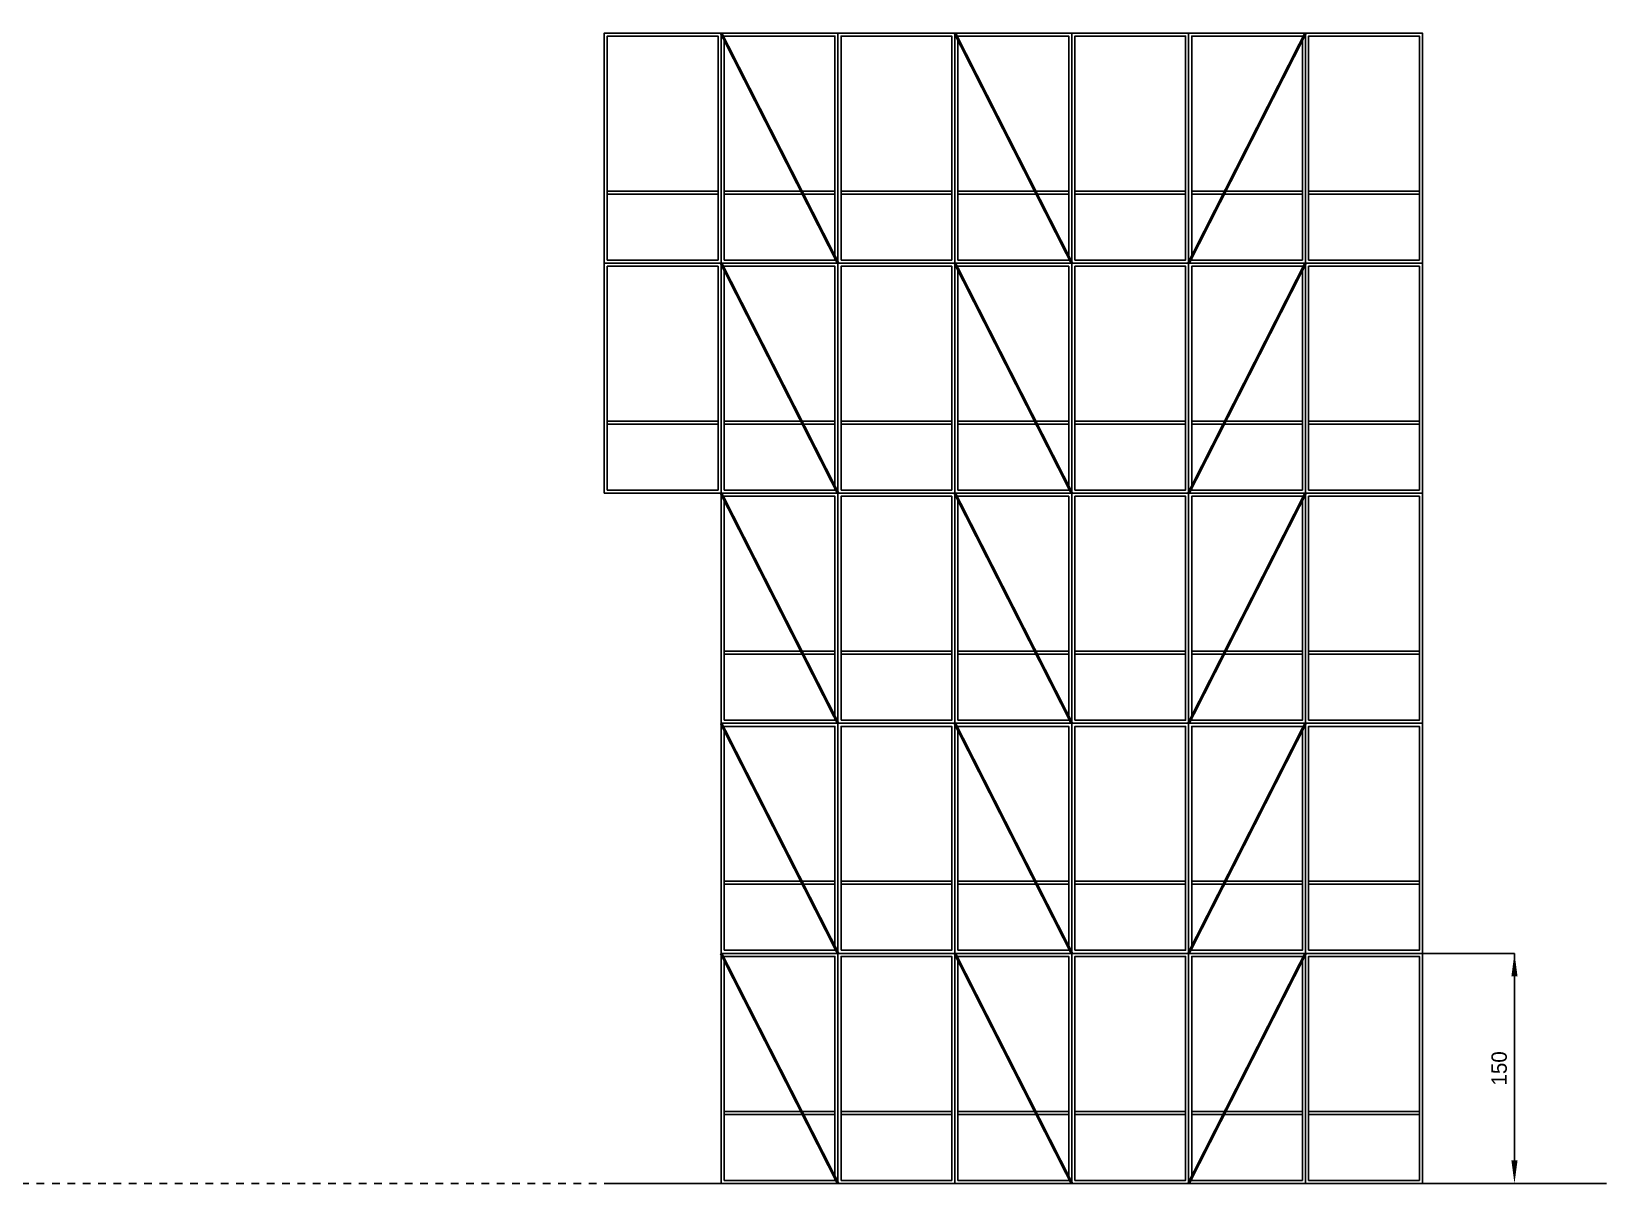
# Model space of a CAD drawing. Header units: metres. Extents: x -300 to 4827, y -95 to 2390.
# Drawn here: x 3800 to 4827, y 38 to 791 of the extents above; entities that cross this region are included whole.
import ezdxf
from ezdxf.enums import TextEntityAlignment as Align

# ---------------------------------------------------------------- set-up
doc = ezdxf.new("R2010")
doc.units = ezdxf.units.M
doc.linetypes.add('DASHED', pattern=[10, 5, -5])
for name, color, linetype in [('base_line', 7, 'CONTINUOUS'), ('diagonal_braces', 5, 'CONTINUOUS'), ('rect_polygon', 7, 'CONTINUOUS'), ('rung', 7, 'CONTINUOUS'), ('space_line', 7, 'DASHED')]:
    doc.layers.add(name, color=color, linetype=linetype)

msp = doc.modelspace()

# ---------------------------------------------------------------- linework, layer by layer
at = {"layer": 'base_line'}
for p, q in [((4706.8, 190), (4766.8, 190)), ((4766.8, 55), (4766.8, 190)), ((4173.4, 40), (4826.8, 40))]:
    msp.add_line(p, q, dxfattribs=at)
for points in [[(4766.8, 175, 4, 0.05, 0), (4766.8, 190, 4, 0.05, 0)], [(4766.8, 55, 4, 0.05, 0), (4766.8, 40, 4, 0.05, 0)]]:
    msp.add_lwpolyline(points, format="xyseb", dxfattribs=at)
at = {"layer": 'diagonal_braces'}
for points in [[(4249.6, 790, 2, 2, 0), (4325.8, 640, 2, 2, 0)], [(4249.6, 790, 2, 2, 0), (4325.8, 640, 2, 2, 0)], [(4249.6, 790, 2, 2, 0), (4325.8, 640, 2, 2, 0)], [(4249.6, 790, 2, 2, 0), (4325.8, 640, 2, 2, 0)], [(4249.6, 790, 2, 2, 0), (4325.8, 640, 2, 2, 0)], [(4249.6, 790, 2, 2, 0), (4325.8, 640, 2, 2, 0)], [(4249.6, 790, 2, 2, 0), (4325.8, 640, 2, 2, 0)], [(4249.6, 790, 2, 2, 0), (4325.8, 640, 2, 2, 0)], [(4402, 790, 2, 2, 0), (4478.2, 640, 2, 2, 0)], [(4402, 790, 2, 2, 0), (4478.2, 640, 2, 2, 0)], [(4402, 790, 2, 2, 0), (4478.2, 640, 2, 2, 0)], [(4402, 790, 2, 2, 0), (4478.2, 640, 2, 2, 0)], [(4402, 790, 2, 2, 0), (4478.2, 640, 2, 2, 0)], [(4402, 790, 2, 2, 0), (4478.2, 640, 2, 2, 0)], [(4402, 790, 2, 2, 0), (4478.2, 640, 2, 2, 0)], [(4402, 790, 2, 2, 0), (4478.2, 640, 2, 2, 0)], [(4554.4, 640, 2, 2, 0), (4630.6, 790, 2, 2, 0)], [(4554.4, 640, 2, 2, 0), (4630.6, 790, 2, 2, 0)], [(4554.4, 640, 2, 2, 0), (4630.6, 790, 2, 2, 0)], [(4554.4, 640, 2, 2, 0), (4630.6, 790, 2, 2, 0)], [(4554.4, 640, 2, 2, 0), (4630.6, 790, 2, 2, 0)], [(4554.4, 640, 2, 2, 0), (4630.6, 790, 2, 2, 0)], [(4554.4, 640, 2, 2, 0), (4630.6, 790, 2, 2, 0)], [(4554.4, 640, 2, 2, 0), (4630.6, 790, 2, 2, 0)], [(4249.6, 640, 2, 2, 0), (4325.8, 490, 2, 2, 0)], [(4249.6, 640, 2, 2, 0), (4325.8, 490, 2, 2, 0)], [(4249.6, 640, 2, 2, 0), (4325.8, 490, 2, 2, 0)], [(4249.6, 640, 2, 2, 0), (4325.8, 490, 2, 2, 0)], [(4249.6, 640, 2, 2, 0), (4325.8, 490, 2, 2, 0)], [(4249.6, 640, 2, 2, 0), (4325.8, 490, 2, 2, 0)], [(4249.6, 640, 2, 2, 0), (4325.8, 490, 2, 2, 0)], [(4249.6, 640, 2, 2, 0), (4325.8, 490, 2, 2, 0)], [(4402, 640, 2, 2, 0), (4478.2, 490, 2, 2, 0)], [(4402, 640, 2, 2, 0), (4478.2, 490, 2, 2, 0)], [(4402, 640, 2, 2, 0), (4478.2, 490, 2, 2, 0)], [(4402, 640, 2, 2, 0), (4478.2, 490, 2, 2, 0)], [(4402, 640, 2, 2, 0), (4478.2, 490, 2, 2, 0)], [(4402, 640, 2, 2, 0), (4478.2, 490, 2, 2, 0)], [(4402, 640, 2, 2, 0), (4478.2, 490, 2, 2, 0)], [(4402, 640, 2, 2, 0), (4478.2, 490, 2, 2, 0)], [(4554.4, 490, 2, 2, 0), (4630.6, 640, 2, 2, 0)], [(4554.4, 490, 2, 2, 0), (4630.6, 640, 2, 2, 0)], [(4554.4, 490, 2, 2, 0), (4630.6, 640, 2, 2, 0)], [(4554.4, 490, 2, 2, 0), (4630.6, 640, 2, 2, 0)], [(4554.4, 490, 2, 2, 0), (4630.6, 640, 2, 2, 0)], [(4554.4, 490, 2, 2, 0), (4630.6, 640, 2, 2, 0)], [(4554.4, 490, 2, 2, 0), (4630.6, 640, 2, 2, 0)], [(4554.4, 490, 2, 2, 0), (4630.6, 640, 2, 2, 0)], [(4249.6, 490, 2, 2, 0), (4325.8, 340, 2, 2, 0)], [(4249.6, 490, 2, 2, 0), (4325.8, 340, 2, 2, 0)], [(4249.6, 490, 2, 2, 0), (4325.8, 340, 2, 2, 0)], [(4402, 490, 2, 2, 0), (4478.2, 340, 2, 2, 0)], [(4402, 490, 2, 2, 0), (4478.2, 340, 2, 2, 0)], [(4402, 490, 2, 2, 0), (4478.2, 340, 2, 2, 0)], [(4554.4, 340, 2, 2, 0), (4630.6, 490, 2, 2, 0)], [(4554.4, 340, 2, 2, 0), (4630.6, 490, 2, 2, 0)], [(4554.4, 340, 2, 2, 0), (4630.6, 490, 2, 2, 0)], [(4249.6, 340, 2, 2, 0), (4325.8, 190, 2, 2, 0)], [(4249.6, 340, 2, 2, 0), (4325.8, 190, 2, 2, 0)], [(4249.6, 340, 2, 2, 0), (4325.8, 190, 2, 2, 0)], [(4402, 340, 2, 2, 0), (4478.2, 190, 2, 2, 0)], [(4402, 340, 2, 2, 0), (4478.2, 190, 2, 2, 0)], [(4402, 340, 2, 2, 0), (4478.2, 190, 2, 2, 0)], [(4554.4, 190, 2, 2, 0), (4630.6, 340, 2, 2, 0)], [(4554.4, 190, 2, 2, 0), (4630.6, 340, 2, 2, 0)], [(4554.4, 190, 2, 2, 0), (4630.6, 340, 2, 2, 0)], [(4249.6, 190, 2, 2, 0), (4325.8, 40, 2, 2, 0)], [(4249.6, 190, 2, 2, 0), (4325.8, 40, 2, 2, 0)], [(4249.6, 190, 2, 2, 0), (4325.8, 40, 2, 2, 0)], [(4402, 190, 2, 2, 0), (4478.2, 40, 2, 2, 0)], [(4402, 190, 2, 2, 0), (4478.2, 40, 2, 2, 0)], [(4402, 190, 2, 2, 0), (4478.2, 40, 2, 2, 0)], [(4554.4, 40, 2, 2, 0), (4630.6, 190, 2, 2, 0)], [(4554.4, 40, 2, 2, 0), (4630.6, 190, 2, 2, 0)], [(4554.4, 40, 2, 2, 0), (4630.6, 190, 2, 2, 0)]]:
    msp.add_lwpolyline(points, format="xyseb", dxfattribs=at)
at = {"layer": 'rect_polygon'}
for points in [[(4173.4, 640), (4173.4, 790), (4249.6, 790), (4249.6, 640)], [(4173.4, 640), (4173.4, 790), (4249.6, 790), (4249.6, 640)], [(4173.4, 640), (4173.4, 790), (4249.6, 790), (4249.6, 640)], [(4173.4, 640), (4173.4, 790), (4249.6, 790), (4249.6, 640)], [(4173.4, 640), (4173.4, 790), (4249.6, 790), (4249.6, 640)], [(4173.4, 640), (4173.4, 790), (4249.6, 790), (4249.6, 640)], [(4173.4, 640), (4173.4, 790), (4249.6, 790), (4249.6, 640)], [(4173.4, 640), (4173.4, 790), (4249.6, 790), (4249.6, 640)], [(4175.4, 642), (4175.4, 788), (4247.6, 788), (4247.6, 642)], [(4175.4, 642), (4175.4, 788), (4247.6, 788), (4247.6, 642)], [(4175.4, 642), (4175.4, 788), (4247.6, 788), (4247.6, 642)], [(4175.4, 642), (4175.4, 788), (4247.6, 788), (4247.6, 642)], [(4175.4, 642), (4175.4, 788), (4247.6, 788), (4247.6, 642)], [(4175.4, 642), (4175.4, 788), (4247.6, 788), (4247.6, 642)], [(4175.4, 642), (4175.4, 788), (4247.6, 788), (4247.6, 642)], [(4175.4, 642), (4175.4, 788), (4247.6, 788), (4247.6, 642)], [(4249.6, 640), (4249.6, 790), (4325.8, 790), (4325.8, 640)], [(4249.6, 640), (4249.6, 790), (4325.8, 790), (4325.8, 640)], [(4249.6, 640), (4249.6, 790), (4325.8, 790), (4325.8, 640)], [(4249.6, 640), (4249.6, 790), (4325.8, 790), (4325.8, 640)], [(4249.6, 640), (4249.6, 790), (4325.8, 790), (4325.8, 640)], [(4249.6, 640), (4249.6, 790), (4325.8, 790), (4325.8, 640)], [(4249.6, 640), (4249.6, 790), (4325.8, 790), (4325.8, 640)], [(4249.6, 640), (4249.6, 790), (4325.8, 790), (4325.8, 640)], [(4251.6, 642), (4251.6, 788), (4323.8, 788), (4323.8, 642)], [(4251.6, 642), (4251.6, 788), (4323.8, 788), (4323.8, 642)], [(4251.6, 642), (4251.6, 788), (4323.8, 788), (4323.8, 642)], [(4251.6, 642), (4251.6, 788), (4323.8, 788), (4323.8, 642)], [(4251.6, 642), (4251.6, 788), (4323.8, 788), (4323.8, 642)], [(4251.6, 642), (4251.6, 788), (4323.8, 788), (4323.8, 642)], [(4251.6, 642), (4251.6, 788), (4323.8, 788), (4323.8, 642)], [(4251.6, 642), (4251.6, 788), (4323.8, 788), (4323.8, 642)], [(4325.8, 640), (4325.8, 790), (4402, 790), (4402, 640)], [(4325.8, 640), (4325.8, 790), (4402, 790), (4402, 640)], [(4325.8, 640), (4325.8, 790), (4402, 790), (4402, 640)], [(4325.8, 640), (4325.8, 790), (4402, 790), (4402, 640)], [(4325.8, 640), (4325.8, 790), (4402, 790), (4402, 640)], [(4325.8, 640), (4325.8, 790), (4402, 790), (4402, 640)], [(4325.8, 640), (4325.8, 790), (4402, 790), (4402, 640)], [(4325.8, 640), (4325.8, 790), (4402, 790), (4402, 640)], [(4327.8, 642), (4327.8, 788), (4400, 788), (4400, 642)], [(4327.8, 642), (4327.8, 788), (4400, 788), (4400, 642)], [(4327.8, 642), (4327.8, 788), (4400, 788), (4400, 642)], [(4327.8, 642), (4327.8, 788), (4400, 788), (4400, 642)], [(4327.8, 642), (4327.8, 788), (4400, 788), (4400, 642)], [(4327.8, 642), (4327.8, 788), (4400, 788), (4400, 642)], [(4327.8, 642), (4327.8, 788), (4400, 788), (4400, 642)], [(4327.8, 642), (4327.8, 788), (4400, 788), (4400, 642)], [(4402, 640), (4402, 790), (4478.2, 790), (4478.2, 640)], [(4402, 640), (4402, 790), (4478.2, 790), (4478.2, 640)], [(4402, 640), (4402, 790), (4478.2, 790), (4478.2, 640)], [(4402, 640), (4402, 790), (4478.2, 790), (4478.2, 640)], [(4402, 640), (4402, 790), (4478.2, 790), (4478.2, 640)], [(4402, 640), (4402, 790), (4478.2, 790), (4478.2, 640)], [(4402, 640), (4402, 790), (4478.2, 790), (4478.2, 640)], [(4402, 640), (4402, 790), (4478.2, 790), (4478.2, 640)], [(4404, 642), (4404, 788), (4476.2, 788), (4476.2, 642)], [(4404, 642), (4404, 788), (4476.2, 788), (4476.2, 642)], [(4404, 642), (4404, 788), (4476.2, 788), (4476.2, 642)], [(4404, 642), (4404, 788), (4476.2, 788), (4476.2, 642)], [(4404, 642), (4404, 788), (4476.2, 788), (4476.2, 642)], [(4404, 642), (4404, 788), (4476.2, 788), (4476.2, 642)], [(4404, 642), (4404, 788), (4476.2, 788), (4476.2, 642)], [(4404, 642), (4404, 788), (4476.2, 788), (4476.2, 642)], [(4478.2, 640), (4478.2, 790), (4554.4, 790), (4554.4, 640)], [(4478.2, 640), (4478.2, 790), (4554.4, 790), (4554.4, 640)], [(4478.2, 640), (4478.2, 790), (4554.4, 790), (4554.4, 640)], [(4478.2, 640), (4478.2, 790), (4554.4, 790), (4554.4, 640)], [(4478.2, 640), (4478.2, 790), (4554.4, 790), (4554.4, 640)], [(4478.2, 640), (4478.2, 790), (4554.4, 790), (4554.4, 640)], [(4478.2, 640), (4478.2, 790), (4554.4, 790), (4554.4, 640)], [(4478.2, 640), (4478.2, 790), (4554.4, 790), (4554.4, 640)], [(4480.2, 642), (4480.2, 788), (4552.4, 788), (4552.4, 642)], [(4480.2, 642), (4480.2, 788), (4552.4, 788), (4552.4, 642)], [(4480.2, 642), (4480.2, 788), (4552.4, 788), (4552.4, 642)], [(4480.2, 642), (4480.2, 788), (4552.4, 788), (4552.4, 642)], [(4480.2, 642), (4480.2, 788), (4552.4, 788), (4552.4, 642)], [(4480.2, 642), (4480.2, 788), (4552.4, 788), (4552.4, 642)], [(4480.2, 642), (4480.2, 788), (4552.4, 788), (4552.4, 642)], [(4480.2, 642), (4480.2, 788), (4552.4, 788), (4552.4, 642)], [(4554.4, 640), (4554.4, 790), (4630.6, 790), (4630.6, 640)], [(4554.4, 640), (4554.4, 790), (4630.6, 790), (4630.6, 640)], [(4554.4, 640), (4554.4, 790), (4630.6, 790), (4630.6, 640)], [(4554.4, 640), (4554.4, 790), (4630.6, 790), (4630.6, 640)], [(4554.4, 640), (4554.4, 790), (4630.6, 790), (4630.6, 640)], [(4554.4, 640), (4554.4, 790), (4630.6, 790), (4630.6, 640)], [(4554.4, 640), (4554.4, 790), (4630.6, 790), (4630.6, 640)], [(4554.4, 640), (4554.4, 790), (4630.6, 790), (4630.6, 640)], [(4556.4, 642), (4556.4, 788), (4628.6, 788), (4628.6, 642)], [(4556.4, 642), (4556.4, 788), (4628.6, 788), (4628.6, 642)], [(4556.4, 642), (4556.4, 788), (4628.6, 788), (4628.6, 642)], [(4556.4, 642), (4556.4, 788), (4628.6, 788), (4628.6, 642)], [(4556.4, 642), (4556.4, 788), (4628.6, 788), (4628.6, 642)], [(4556.4, 642), (4556.4, 788), (4628.6, 788), (4628.6, 642)], [(4556.4, 642), (4556.4, 788), (4628.6, 788), (4628.6, 642)], [(4556.4, 642), (4556.4, 788), (4628.6, 788), (4628.6, 642)], [(4630.6, 640), (4630.6, 790), (4706.8, 790), (4706.8, 640)], [(4630.6, 640), (4630.6, 790), (4706.8, 790), (4706.8, 640)], [(4630.6, 640), (4630.6, 790), (4706.8, 790), (4706.8, 640)], [(4630.6, 640), (4630.6, 790), (4706.8, 790), (4706.8, 640)], [(4630.6, 640), (4630.6, 790), (4706.8, 790), (4706.8, 640)], [(4630.6, 640), (4630.6, 790), (4706.8, 790), (4706.8, 640)], [(4630.6, 640), (4630.6, 790), (4706.8, 790), (4706.8, 640)], [(4630.6, 640), (4630.6, 790), (4706.8, 790), (4706.8, 640)], [(4632.6, 642), (4632.6, 788), (4704.8, 788), (4704.8, 642)], [(4632.6, 642), (4632.6, 788), (4704.8, 788), (4704.8, 642)], [(4632.6, 642), (4632.6, 788), (4704.8, 788), (4704.8, 642)], [(4632.6, 642), (4632.6, 788), (4704.8, 788), (4704.8, 642)], [(4632.6, 642), (4632.6, 788), (4704.8, 788), (4704.8, 642)], [(4632.6, 642), (4632.6, 788), (4704.8, 788), (4704.8, 642)], [(4632.6, 642), (4632.6, 788), (4704.8, 788), (4704.8, 642)], [(4632.6, 642), (4632.6, 788), (4704.8, 788), (4704.8, 642)], [(4173.4, 490), (4173.4, 640), (4249.6, 640), (4249.6, 490)], [(4173.4, 490), (4173.4, 640), (4249.6, 640), (4249.6, 490)], [(4173.4, 490), (4173.4, 640), (4249.6, 640), (4249.6, 490)], [(4173.4, 490), (4173.4, 640), (4249.6, 640), (4249.6, 490)], [(4173.4, 490), (4173.4, 640), (4249.6, 640), (4249.6, 490)], [(4173.4, 490), (4173.4, 640), (4249.6, 640), (4249.6, 490)], [(4173.4, 490), (4173.4, 640), (4249.6, 640), (4249.6, 490)], [(4173.4, 490), (4173.4, 640), (4249.6, 640), (4249.6, 490)], [(4175.4, 492), (4175.4, 638), (4247.6, 638), (4247.6, 492)], [(4175.4, 492), (4175.4, 638), (4247.6, 638), (4247.6, 492)], [(4175.4, 492), (4175.4, 638), (4247.6, 638), (4247.6, 492)], [(4175.4, 492), (4175.4, 638), (4247.6, 638), (4247.6, 492)], [(4175.4, 492), (4175.4, 638), (4247.6, 638), (4247.6, 492)], [(4175.4, 492), (4175.4, 638), (4247.6, 638), (4247.6, 492)], [(4175.4, 492), (4175.4, 638), (4247.6, 638), (4247.6, 492)], [(4175.4, 492), (4175.4, 638), (4247.6, 638), (4247.6, 492)], [(4249.6, 490), (4249.6, 640), (4325.8, 640), (4325.8, 490)], [(4249.6, 490), (4249.6, 640), (4325.8, 640), (4325.8, 490)], [(4249.6, 490), (4249.6, 640), (4325.8, 640), (4325.8, 490)], [(4249.6, 490), (4249.6, 640), (4325.8, 640), (4325.8, 490)], [(4249.6, 490), (4249.6, 640), (4325.8, 640), (4325.8, 490)], [(4249.6, 490), (4249.6, 640), (4325.8, 640), (4325.8, 490)], [(4249.6, 490), (4249.6, 640), (4325.8, 640), (4325.8, 490)], [(4249.6, 490), (4249.6, 640), (4325.8, 640), (4325.8, 490)], [(4251.6, 492), (4251.6, 638), (4323.8, 638), (4323.8, 492)], [(4251.6, 492), (4251.6, 638), (4323.8, 638), (4323.8, 492)], [(4251.6, 492), (4251.6, 638), (4323.8, 638), (4323.8, 492)], [(4251.6, 492), (4251.6, 638), (4323.8, 638), (4323.8, 492)], [(4251.6, 492), (4251.6, 638), (4323.8, 638), (4323.8, 492)], [(4251.6, 492), (4251.6, 638), (4323.8, 638), (4323.8, 492)], [(4251.6, 492), (4251.6, 638), (4323.8, 638), (4323.8, 492)], [(4251.6, 492), (4251.6, 638), (4323.8, 638), (4323.8, 492)], [(4325.8, 490), (4325.8, 640), (4402, 640), (4402, 490)], [(4325.8, 490), (4325.8, 640), (4402, 640), (4402, 490)], [(4325.8, 490), (4325.8, 640), (4402, 640), (4402, 490)], [(4325.8, 490), (4325.8, 640), (4402, 640), (4402, 490)], [(4325.8, 490), (4325.8, 640), (4402, 640), (4402, 490)], [(4325.8, 490), (4325.8, 640), (4402, 640), (4402, 490)], [(4325.8, 490), (4325.8, 640), (4402, 640), (4402, 490)], [(4325.8, 490), (4325.8, 640), (4402, 640), (4402, 490)], [(4327.8, 492), (4327.8, 638), (4400, 638), (4400, 492)], [(4327.8, 492), (4327.8, 638), (4400, 638), (4400, 492)], [(4327.8, 492), (4327.8, 638), (4400, 638), (4400, 492)], [(4327.8, 492), (4327.8, 638), (4400, 638), (4400, 492)], [(4327.8, 492), (4327.8, 638), (4400, 638), (4400, 492)], [(4327.8, 492), (4327.8, 638), (4400, 638), (4400, 492)], [(4327.8, 492), (4327.8, 638), (4400, 638), (4400, 492)], [(4327.8, 492), (4327.8, 638), (4400, 638), (4400, 492)], [(4402, 490), (4402, 640), (4478.2, 640), (4478.2, 490)], [(4402, 490), (4402, 640), (4478.2, 640), (4478.2, 490)], [(4402, 490), (4402, 640), (4478.2, 640), (4478.2, 490)], [(4402, 490), (4402, 640), (4478.2, 640), (4478.2, 490)], [(4402, 490), (4402, 640), (4478.2, 640), (4478.2, 490)], [(4402, 490), (4402, 640), (4478.2, 640), (4478.2, 490)], [(4402, 490), (4402, 640), (4478.2, 640), (4478.2, 490)], [(4402, 490), (4402, 640), (4478.2, 640), (4478.2, 490)], [(4404, 492), (4404, 638), (4476.2, 638), (4476.2, 492)], [(4404, 492), (4404, 638), (4476.2, 638), (4476.2, 492)], [(4404, 492), (4404, 638), (4476.2, 638), (4476.2, 492)], [(4404, 492), (4404, 638), (4476.2, 638), (4476.2, 492)], [(4404, 492), (4404, 638), (4476.2, 638), (4476.2, 492)], [(4404, 492), (4404, 638), (4476.2, 638), (4476.2, 492)], [(4404, 492), (4404, 638), (4476.2, 638), (4476.2, 492)], [(4404, 492), (4404, 638), (4476.2, 638), (4476.2, 492)], [(4478.2, 490), (4478.2, 640), (4554.4, 640), (4554.4, 490)], [(4478.2, 490), (4478.2, 640), (4554.4, 640), (4554.4, 490)], [(4478.2, 490), (4478.2, 640), (4554.4, 640), (4554.4, 490)], [(4478.2, 490), (4478.2, 640), (4554.4, 640), (4554.4, 490)], [(4478.2, 490), (4478.2, 640), (4554.4, 640), (4554.4, 490)], [(4478.2, 490), (4478.2, 640), (4554.4, 640), (4554.4, 490)], [(4478.2, 490), (4478.2, 640), (4554.4, 640), (4554.4, 490)], [(4478.2, 490), (4478.2, 640), (4554.4, 640), (4554.4, 490)], [(4480.2, 492), (4480.2, 638), (4552.4, 638), (4552.4, 492)], [(4480.2, 492), (4480.2, 638), (4552.4, 638), (4552.4, 492)], [(4480.2, 492), (4480.2, 638), (4552.4, 638), (4552.4, 492)], [(4480.2, 492), (4480.2, 638), (4552.4, 638), (4552.4, 492)], [(4480.2, 492), (4480.2, 638), (4552.4, 638), (4552.4, 492)], [(4480.2, 492), (4480.2, 638), (4552.4, 638), (4552.4, 492)], [(4480.2, 492), (4480.2, 638), (4552.4, 638), (4552.4, 492)], [(4480.2, 492), (4480.2, 638), (4552.4, 638), (4552.4, 492)], [(4554.4, 490), (4554.4, 640), (4630.6, 640), (4630.6, 490)], [(4554.4, 490), (4554.4, 640), (4630.6, 640), (4630.6, 490)], [(4554.4, 490), (4554.4, 640), (4630.6, 640), (4630.6, 490)], [(4554.4, 490), (4554.4, 640), (4630.6, 640), (4630.6, 490)], [(4554.4, 490), (4554.4, 640), (4630.6, 640), (4630.6, 490)], [(4554.4, 490), (4554.4, 640), (4630.6, 640), (4630.6, 490)], [(4554.4, 490), (4554.4, 640), (4630.6, 640), (4630.6, 490)], [(4554.4, 490), (4554.4, 640), (4630.6, 640), (4630.6, 490)], [(4556.4, 492), (4556.4, 638), (4628.6, 638), (4628.6, 492)], [(4556.4, 492), (4556.4, 638), (4628.6, 638), (4628.6, 492)], [(4556.4, 492), (4556.4, 638), (4628.6, 638), (4628.6, 492)], [(4556.4, 492), (4556.4, 638), (4628.6, 638), (4628.6, 492)], [(4556.4, 492), (4556.4, 638), (4628.6, 638), (4628.6, 492)], [(4556.4, 492), (4556.4, 638), (4628.6, 638), (4628.6, 492)], [(4556.4, 492), (4556.4, 638), (4628.6, 638), (4628.6, 492)], [(4556.4, 492), (4556.4, 638), (4628.6, 638), (4628.6, 492)], [(4630.6, 490), (4630.6, 640), (4706.8, 640), (4706.8, 490)], [(4630.6, 490), (4630.6, 640), (4706.8, 640), (4706.8, 490)], [(4630.6, 490), (4630.6, 640), (4706.8, 640), (4706.8, 490)], [(4630.6, 490), (4630.6, 640), (4706.8, 640), (4706.8, 490)], [(4630.6, 490), (4630.6, 640), (4706.8, 640), (4706.8, 490)], [(4630.6, 490), (4630.6, 640), (4706.8, 640), (4706.8, 490)], [(4630.6, 490), (4630.6, 640), (4706.8, 640), (4706.8, 490)], [(4630.6, 490), (4630.6, 640), (4706.8, 640), (4706.8, 490)], [(4632.6, 492), (4632.6, 638), (4704.8, 638), (4704.8, 492)], [(4632.6, 492), (4632.6, 638), (4704.8, 638), (4704.8, 492)], [(4632.6, 492), (4632.6, 638), (4704.8, 638), (4704.8, 492)], [(4632.6, 492), (4632.6, 638), (4704.8, 638), (4704.8, 492)], [(4632.6, 492), (4632.6, 638), (4704.8, 638), (4704.8, 492)], [(4632.6, 492), (4632.6, 638), (4704.8, 638), (4704.8, 492)], [(4632.6, 492), (4632.6, 638), (4704.8, 638), (4704.8, 492)], [(4632.6, 492), (4632.6, 638), (4704.8, 638), (4704.8, 492)], [(4249.6, 340), (4249.6, 490), (4325.8, 490), (4325.8, 340)], [(4249.6, 340), (4249.6, 490), (4325.8, 490), (4325.8, 340)], [(4249.6, 340), (4249.6, 490), (4325.8, 490), (4325.8, 340)], [(4251.6, 342), (4251.6, 488), (4323.8, 488), (4323.8, 342)], [(4251.6, 342), (4251.6, 488), (4323.8, 488), (4323.8, 342)], [(4251.6, 342), (4251.6, 488), (4323.8, 488), (4323.8, 342)], [(4325.8, 340), (4325.8, 490), (4402, 490), (4402, 340)], [(4325.8, 340), (4325.8, 490), (4402, 490), (4402, 340)], [(4325.8, 340), (4325.8, 490), (4402, 490), (4402, 340)], [(4327.8, 342), (4327.8, 488), (4400, 488), (4400, 342)], [(4327.8, 342), (4327.8, 488), (4400, 488), (4400, 342)], [(4327.8, 342), (4327.8, 488), (4400, 488), (4400, 342)], [(4402, 340), (4402, 490), (4478.2, 490), (4478.2, 340)], [(4402, 340), (4402, 490), (4478.2, 490), (4478.2, 340)], [(4402, 340), (4402, 490), (4478.2, 490), (4478.2, 340)], [(4404, 342), (4404, 488), (4476.2, 488), (4476.2, 342)], [(4404, 342), (4404, 488), (4476.2, 488), (4476.2, 342)], [(4404, 342), (4404, 488), (4476.2, 488), (4476.2, 342)], [(4478.2, 340), (4478.2, 490), (4554.4, 490), (4554.4, 340)], [(4478.2, 340), (4478.2, 490), (4554.4, 490), (4554.4, 340)], [(4478.2, 340), (4478.2, 490), (4554.4, 490), (4554.4, 340)], [(4480.2, 342), (4480.2, 488), (4552.4, 488), (4552.4, 342)], [(4480.2, 342), (4480.2, 488), (4552.4, 488), (4552.4, 342)], [(4480.2, 342), (4480.2, 488), (4552.4, 488), (4552.4, 342)], [(4554.4, 340), (4554.4, 490), (4630.6, 490), (4630.6, 340)], [(4554.4, 340), (4554.4, 490), (4630.6, 490), (4630.6, 340)], [(4554.4, 340), (4554.4, 490), (4630.6, 490), (4630.6, 340)], [(4556.4, 342), (4556.4, 488), (4628.6, 488), (4628.6, 342)], [(4556.4, 342), (4556.4, 488), (4628.6, 488), (4628.6, 342)], [(4556.4, 342), (4556.4, 488), (4628.6, 488), (4628.6, 342)], [(4630.6, 340), (4630.6, 490), (4706.8, 490), (4706.8, 340)], [(4630.6, 340), (4630.6, 490), (4706.8, 490), (4706.8, 340)], [(4630.6, 340), (4630.6, 490), (4706.8, 490), (4706.8, 340)], [(4632.6, 342), (4632.6, 488), (4704.8, 488), (4704.8, 342)], [(4632.6, 342), (4632.6, 488), (4704.8, 488), (4704.8, 342)], [(4632.6, 342), (4632.6, 488), (4704.8, 488), (4704.8, 342)], [(4249.6, 190), (4249.6, 340), (4325.8, 340), (4325.8, 190)], [(4249.6, 190), (4249.6, 340), (4325.8, 340), (4325.8, 190)], [(4249.6, 190), (4249.6, 340), (4325.8, 340), (4325.8, 190)], [(4325.8, 190), (4325.8, 340), (4402, 340), (4402, 190)], [(4325.8, 190), (4325.8, 340), (4402, 340), (4402, 190)], [(4325.8, 190), (4325.8, 340), (4402, 340), (4402, 190)], [(4402, 190), (4402, 340), (4478.2, 340), (4478.2, 190)], [(4402, 190), (4402, 340), (4478.2, 340), (4478.2, 190)], [(4402, 190), (4402, 340), (4478.2, 340), (4478.2, 190)], [(4478.2, 190), (4478.2, 340), (4554.4, 340), (4554.4, 190)], [(4478.2, 190), (4478.2, 340), (4554.4, 340), (4554.4, 190)], [(4478.2, 190), (4478.2, 340), (4554.4, 340), (4554.4, 190)], [(4554.4, 190), (4554.4, 340), (4630.6, 340), (4630.6, 190)], [(4554.4, 190), (4554.4, 340), (4630.6, 340), (4630.6, 190)], [(4554.4, 190), (4554.4, 340), (4630.6, 340), (4630.6, 190)], [(4630.6, 190), (4630.6, 340), (4706.8, 340), (4706.8, 190)], [(4630.6, 190), (4630.6, 340), (4706.8, 340), (4706.8, 190)], [(4630.6, 190), (4630.6, 340), (4706.8, 340), (4706.8, 190)], [(4251.6, 192), (4251.6, 338), (4323.8, 338), (4323.8, 192)], [(4251.6, 192), (4251.6, 338), (4323.8, 338), (4323.8, 192)], [(4251.6, 192), (4251.6, 338), (4323.8, 338), (4323.8, 192)], [(4327.8, 192), (4327.8, 338), (4400, 338), (4400, 192)], [(4327.8, 192), (4327.8, 338), (4400, 338), (4400, 192)], [(4327.8, 192), (4327.8, 338), (4400, 338), (4400, 192)], [(4404, 192), (4404, 338), (4476.2, 338), (4476.2, 192)], [(4404, 192), (4404, 338), (4476.2, 338), (4476.2, 192)], [(4404, 192), (4404, 338), (4476.2, 338), (4476.2, 192)], [(4480.2, 192), (4480.2, 338), (4552.4, 338), (4552.4, 192)], [(4480.2, 192), (4480.2, 338), (4552.4, 338), (4552.4, 192)], [(4480.2, 192), (4480.2, 338), (4552.4, 338), (4552.4, 192)], [(4556.4, 192), (4556.4, 338), (4628.6, 338), (4628.6, 192)], [(4556.4, 192), (4556.4, 338), (4628.6, 338), (4628.6, 192)], [(4556.4, 192), (4556.4, 338), (4628.6, 338), (4628.6, 192)], [(4632.6, 192), (4632.6, 338), (4704.8, 338), (4704.8, 192)], [(4632.6, 192), (4632.6, 338), (4704.8, 338), (4704.8, 192)], [(4632.6, 192), (4632.6, 338), (4704.8, 338), (4704.8, 192)], [(4249.6, 40), (4249.6, 190), (4325.8, 190), (4325.8, 40)], [(4249.6, 40), (4249.6, 190), (4325.8, 190), (4325.8, 40)], [(4249.6, 40), (4249.6, 190), (4325.8, 190), (4325.8, 40)], [(4251.6, 42), (4251.6, 188), (4323.8, 188), (4323.8, 42)], [(4251.6, 42), (4251.6, 188), (4323.8, 188), (4323.8, 42)], [(4251.6, 42), (4251.6, 188), (4323.8, 188), (4323.8, 42)], [(4325.8, 40), (4325.8, 190), (4402, 190), (4402, 40)], [(4325.8, 40), (4325.8, 190), (4402, 190), (4402, 40)], [(4325.8, 40), (4325.8, 190), (4402, 190), (4402, 40)], [(4327.8, 42), (4327.8, 188), (4400, 188), (4400, 42)], [(4327.8, 42), (4327.8, 188), (4400, 188), (4400, 42)], [(4327.8, 42), (4327.8, 188), (4400, 188), (4400, 42)], [(4402, 40), (4402, 190), (4478.2, 190), (4478.2, 40)], [(4402, 40), (4402, 190), (4478.2, 190), (4478.2, 40)], [(4402, 40), (4402, 190), (4478.2, 190), (4478.2, 40)], [(4404, 42), (4404, 188), (4476.2, 188), (4476.2, 42)], [(4404, 42), (4404, 188), (4476.2, 188), (4476.2, 42)], [(4404, 42), (4404, 188), (4476.2, 188), (4476.2, 42)], [(4478.2, 40), (4478.2, 190), (4554.4, 190), (4554.4, 40)], [(4478.2, 40), (4478.2, 190), (4554.4, 190), (4554.4, 40)], [(4478.2, 40), (4478.2, 190), (4554.4, 190), (4554.4, 40)], [(4480.2, 42), (4480.2, 188), (4552.4, 188), (4552.4, 42)], [(4480.2, 42), (4480.2, 188), (4552.4, 188), (4552.4, 42)], [(4480.2, 42), (4480.2, 188), (4552.4, 188), (4552.4, 42)], [(4554.4, 40), (4554.4, 190), (4630.6, 190), (4630.6, 40)], [(4554.4, 40), (4554.4, 190), (4630.6, 190), (4630.6, 40)], [(4554.4, 40), (4554.4, 190), (4630.6, 190), (4630.6, 40)], [(4556.4, 42), (4556.4, 188), (4628.6, 188), (4628.6, 42)], [(4556.4, 42), (4556.4, 188), (4628.6, 188), (4628.6, 42)], [(4556.4, 42), (4556.4, 188), (4628.6, 188), (4628.6, 42)], [(4630.6, 40), (4630.6, 190), (4706.8, 190), (4706.8, 40)], [(4630.6, 40), (4630.6, 190), (4706.8, 190), (4706.8, 40)], [(4630.6, 40), (4630.6, 190), (4706.8, 190), (4706.8, 40)], [(4632.6, 42), (4632.6, 188), (4704.8, 188), (4704.8, 42)], [(4632.6, 42), (4632.6, 188), (4704.8, 188), (4704.8, 42)], [(4632.6, 42), (4632.6, 188), (4704.8, 188), (4704.8, 42)]]:
    msp.add_lwpolyline(points, close=True, dxfattribs=at)
at = {"layer": 'rung'}
for p, q in [((4175.4, 687), (4247.6, 687)), ((4175.4, 687), (4247.6, 687)), ((4175.4, 687), (4247.6, 687)), ((4175.4, 687), (4247.6, 687)), ((4175.4, 687), (4247.6, 687)), ((4175.4, 687), (4247.6, 687)), ((4175.4, 687), (4247.6, 687)), ((4175.4, 687), (4247.6, 687)), ((4175.4, 685), (4247.6, 685)), ((4175.4, 685), (4247.6, 685)), ((4175.4, 685), (4247.6, 685)), ((4175.4, 685), (4247.6, 685)), ((4175.4, 685), (4247.6, 685)), ((4175.4, 685), (4247.6, 685)), ((4175.4, 685), (4247.6, 685)), ((4175.4, 685), (4247.6, 685)), ((4251.6, 687), (4323.8, 687)), ((4251.6, 687), (4323.8, 687)), ((4251.6, 687), (4323.8, 687)), ((4251.6, 687), (4323.8, 687)), ((4251.6, 687), (4323.8, 687)), ((4251.6, 687), (4323.8, 687)), ((4251.6, 687), (4323.8, 687)), ((4251.6, 687), (4323.8, 687)), ((4251.6, 685), (4323.8, 685)), ((4251.6, 685), (4323.8, 685)), ((4251.6, 685), (4323.8, 685)), ((4251.6, 685), (4323.8, 685)), ((4251.6, 685), (4323.8, 685)), ((4251.6, 685), (4323.8, 685)), ((4251.6, 685), (4323.8, 685)), ((4251.6, 685), (4323.8, 685)), ((4327.8, 687), (4400, 687)), ((4327.8, 687), (4400, 687)), ((4327.8, 687), (4400, 687)), ((4327.8, 687), (4400, 687)), ((4327.8, 687), (4400, 687)), ((4327.8, 687), (4400, 687)), ((4327.8, 687), (4400, 687)), ((4327.8, 687), (4400, 687)), ((4327.8, 685), (4400, 685)), ((4327.8, 685), (4400, 685)), ((4327.8, 685), (4400, 685)), ((4327.8, 685), (4400, 685)), ((4327.8, 685), (4400, 685)), ((4327.8, 685), (4400, 685)), ((4327.8, 685), (4400, 685)), ((4327.8, 685), (4400, 685)), ((4404, 687), (4476.2, 687)), ((4404, 687), (4476.2, 687)), ((4404, 687), (4476.2, 687)), ((4404, 687), (4476.2, 687)), ((4404, 687), (4476.2, 687)), ((4404, 687), (4476.2, 687)), ((4404, 687), (4476.2, 687)), ((4404, 687), (4476.2, 687)), ((4404, 685), (4476.2, 685)), ((4404, 685), (4476.2, 685)), ((4404, 685), (4476.2, 685)), ((4404, 685), (4476.2, 685)), ((4404, 685), (4476.2, 685)), ((4404, 685), (4476.2, 685)), ((4404, 685), (4476.2, 685)), ((4404, 685), (4476.2, 685)), ((4480.2, 687), (4552.4, 687)), ((4480.2, 687), (4552.4, 687)), ((4480.2, 687), (4552.4, 687)), ((4480.2, 687), (4552.4, 687)), ((4480.2, 687), (4552.4, 687)), ((4480.2, 687), (4552.4, 687)), ((4480.2, 687), (4552.4, 687)), ((4480.2, 687), (4552.4, 687)), ((4480.2, 685), (4552.4, 685)), ((4480.2, 685), (4552.4, 685)), ((4480.2, 685), (4552.4, 685)), ((4480.2, 685), (4552.4, 685)), ((4480.2, 685), (4552.4, 685)), ((4480.2, 685), (4552.4, 685)), ((4480.2, 685), (4552.4, 685)), ((4480.2, 685), (4552.4, 685)), ((4556.4, 687), (4628.6, 687)), ((4556.4, 687), (4628.6, 687)), ((4556.4, 687), (4628.6, 687)), ((4556.4, 687), (4628.6, 687)), ((4556.4, 687), (4628.6, 687)), ((4556.4, 687), (4628.6, 687)), ((4556.4, 687), (4628.6, 687)), ((4556.4, 687), (4628.6, 687)), ((4556.4, 685), (4628.6, 685)), ((4556.4, 685), (4628.6, 685)), ((4556.4, 685), (4628.6, 685)), ((4556.4, 685), (4628.6, 685)), ((4556.4, 685), (4628.6, 685)), ((4556.4, 685), (4628.6, 685)), ((4556.4, 685), (4628.6, 685)), ((4556.4, 685), (4628.6, 685)), ((4632.6, 687), (4704.8, 687)), ((4632.6, 687), (4704.8, 687)), ((4632.6, 687), (4704.8, 687)), ((4632.6, 687), (4704.8, 687)), ((4632.6, 687), (4704.8, 687)), ((4632.6, 687), (4704.8, 687)), ((4632.6, 687), (4704.8, 687)), ((4632.6, 687), (4704.8, 687)), ((4632.6, 685), (4704.8, 685)), ((4632.6, 685), (4704.8, 685)), ((4632.6, 685), (4704.8, 685)), ((4632.6, 685), (4704.8, 685)), ((4632.6, 685), (4704.8, 685)), ((4632.6, 685), (4704.8, 685)), ((4632.6, 685), (4704.8, 685)), ((4632.6, 685), (4704.8, 685)), ((4175.4, 537), (4247.6, 537)), ((4175.4, 537), (4247.6, 537)), ((4175.4, 537), (4247.6, 537)), ((4175.4, 537), (4247.6, 537)), ((4175.4, 537), (4247.6, 537)), ((4175.4, 537), (4247.6, 537)), ((4175.4, 537), (4247.6, 537)), ((4175.4, 537), (4247.6, 537)), ((4175.4, 535), (4247.6, 535)), ((4175.4, 535), (4247.6, 535)), ((4175.4, 535), (4247.6, 535)), ((4175.4, 535), (4247.6, 535)), ((4175.4, 535), (4247.6, 535)), ((4175.4, 535), (4247.6, 535)), ((4175.4, 535), (4247.6, 535)), ((4175.4, 535), (4247.6, 535)), ((4251.6, 537), (4323.8, 537)), ((4251.6, 537), (4323.8, 537)), ((4251.6, 537), (4323.8, 537)), ((4251.6, 537), (4323.8, 537)), ((4251.6, 537), (4323.8, 537)), ((4251.6, 537), (4323.8, 537)), ((4251.6, 537), (4323.8, 537)), ((4251.6, 537), (4323.8, 537)), ((4251.6, 535), (4323.8, 535)), ((4251.6, 535), (4323.8, 535)), ((4251.6, 535), (4323.8, 535)), ((4251.6, 535), (4323.8, 535)), ((4251.6, 535), (4323.8, 535)), ((4251.6, 535), (4323.8, 535)), ((4251.6, 535), (4323.8, 535)), ((4251.6, 535), (4323.8, 535)), ((4327.8, 537), (4400, 537)), ((4327.8, 537), (4400, 537)), ((4327.8, 537), (4400, 537)), ((4327.8, 537), (4400, 537)), ((4327.8, 537), (4400, 537)), ((4327.8, 537), (4400, 537)), ((4327.8, 537), (4400, 537)), ((4327.8, 537), (4400, 537)), ((4327.8, 535), (4400, 535)), ((4327.8, 535), (4400, 535)), ((4327.8, 535), (4400, 535)), ((4327.8, 535), (4400, 535)), ((4327.8, 535), (4400, 535)), ((4327.8, 535), (4400, 535)), ((4327.8, 535), (4400, 535)), ((4327.8, 535), (4400, 535)), ((4404, 537), (4476.2, 537)), ((4404, 537), (4476.2, 537)), ((4404, 537), (4476.2, 537)), ((4404, 537), (4476.2, 537)), ((4404, 537), (4476.2, 537)), ((4404, 537), (4476.2, 537)), ((4404, 537), (4476.2, 537)), ((4404, 537), (4476.2, 537)), ((4404, 535), (4476.2, 535)), ((4404, 535), (4476.2, 535)), ((4404, 535), (4476.2, 535)), ((4404, 535), (4476.2, 535)), ((4404, 535), (4476.2, 535)), ((4404, 535), (4476.2, 535)), ((4404, 535), (4476.2, 535)), ((4404, 535), (4476.2, 535)), ((4480.2, 537), (4552.4, 537)), ((4480.2, 537), (4552.4, 537)), ((4480.2, 537), (4552.4, 537)), ((4480.2, 537), (4552.4, 537)), ((4480.2, 537), (4552.4, 537)), ((4480.2, 537), (4552.4, 537)), ((4480.2, 537), (4552.4, 537)), ((4480.2, 537), (4552.4, 537)), ((4480.2, 535), (4552.4, 535)), ((4480.2, 535), (4552.4, 535)), ((4480.2, 535), (4552.4, 535)), ((4480.2, 535), (4552.4, 535)), ((4480.2, 535), (4552.4, 535)), ((4480.2, 535), (4552.4, 535)), ((4480.2, 535), (4552.4, 535)), ((4480.2, 535), (4552.4, 535)), ((4556.4, 537), (4628.6, 537)), ((4556.4, 537), (4628.6, 537)), ((4556.4, 537), (4628.6, 537)), ((4556.4, 537), (4628.6, 537)), ((4556.4, 537), (4628.6, 537)), ((4556.4, 537), (4628.6, 537)), ((4556.4, 537), (4628.6, 537)), ((4556.4, 537), (4628.6, 537)), ((4556.4, 535), (4628.6, 535)), ((4556.4, 535), (4628.6, 535)), ((4556.4, 535), (4628.6, 535)), ((4556.4, 535), (4628.6, 535)), ((4556.4, 535), (4628.6, 535)), ((4556.4, 535), (4628.6, 535)), ((4556.4, 535), (4628.6, 535)), ((4556.4, 535), (4628.6, 535)), ((4632.6, 537), (4704.8, 537)), ((4632.6, 537), (4704.8, 537)), ((4632.6, 537), (4704.8, 537)), ((4632.6, 537), (4704.8, 537)), ((4632.6, 537), (4704.8, 537)), ((4632.6, 537), (4704.8, 537)), ((4632.6, 537), (4704.8, 537)), ((4632.6, 537), (4704.8, 537)), ((4632.6, 535), (4704.8, 535)), ((4632.6, 535), (4704.8, 535)), ((4632.6, 535), (4704.8, 535)), ((4632.6, 535), (4704.8, 535)), ((4632.6, 535), (4704.8, 535)), ((4632.6, 535), (4704.8, 535)), ((4632.6, 535), (4704.8, 535)), ((4632.6, 535), (4704.8, 535)), ((4251.6, 387), (4323.8, 387)), ((4251.6, 387), (4323.8, 387)), ((4251.6, 387), (4323.8, 387)), ((4251.6, 385), (4323.8, 385)), ((4251.6, 385), (4323.8, 385)), ((4251.6, 385), (4323.8, 385)), ((4327.8, 387), (4400, 387)), ((4327.8, 387), (4400, 387)), ((4327.8, 387), (4400, 387)), ((4327.8, 385), (4400, 385)), ((4327.8, 385), (4400, 385)), ((4327.8, 385), (4400, 385)), ((4404, 387), (4476.2, 387)), ((4404, 387), (4476.2, 387)), ((4404, 387), (4476.2, 387)), ((4404, 385), (4476.2, 385)), ((4404, 385), (4476.2, 385)), ((4404, 385), (4476.2, 385)), ((4480.2, 387), (4552.4, 387)), ((4480.2, 387), (4552.4, 387)), ((4480.2, 387), (4552.4, 387)), ((4480.2, 385), (4552.4, 385)), ((4480.2, 385), (4552.4, 385)), ((4480.2, 385), (4552.4, 385)), ((4556.4, 387), (4628.6, 387)), ((4556.4, 387), (4628.6, 387)), ((4556.4, 387), (4628.6, 387)), ((4556.4, 385), (4628.6, 385)), ((4556.4, 385), (4628.6, 385)), ((4556.4, 385), (4628.6, 385)), ((4632.6, 387), (4704.8, 387)), ((4632.6, 387), (4704.8, 387)), ((4632.6, 387), (4704.8, 387)), ((4632.6, 385), (4704.8, 385)), ((4632.6, 385), (4704.8, 385)), ((4632.6, 385), (4704.8, 385)), ((4251.6, 237), (4323.8, 237)), ((4251.6, 237), (4323.8, 237)), ((4251.6, 237), (4323.8, 237)), ((4327.8, 237), (4400, 237)), ((4327.8, 237), (4400, 237)), ((4327.8, 237), (4400, 237)), ((4404, 237), (4476.2, 237)), ((4404, 237), (4476.2, 237)), ((4404, 237), (4476.2, 237)), ((4480.2, 237), (4552.4, 237)), ((4480.2, 237), (4552.4, 237)), ((4480.2, 237), (4552.4, 237)), ((4556.4, 237), (4628.6, 237)), ((4556.4, 237), (4628.6, 237)), ((4556.4, 237), (4628.6, 237)), ((4632.6, 237), (4704.8, 237)), ((4632.6, 237), (4704.8, 237)), ((4632.6, 237), (4704.8, 237)), ((4251.6, 235), (4323.8, 235)), ((4251.6, 235), (4323.8, 235)), ((4251.6, 235), (4323.8, 235)), ((4327.8, 235), (4400, 235)), ((4327.8, 235), (4400, 235)), ((4327.8, 235), (4400, 235)), ((4404, 235), (4476.2, 235)), ((4404, 235), (4476.2, 235)), ((4404, 235), (4476.2, 235)), ((4480.2, 235), (4552.4, 235)), ((4480.2, 235), (4552.4, 235)), ((4480.2, 235), (4552.4, 235)), ((4556.4, 235), (4628.6, 235)), ((4556.4, 235), (4628.6, 235)), ((4556.4, 235), (4628.6, 235)), ((4632.6, 235), (4704.8, 235)), ((4632.6, 235), (4704.8, 235)), ((4632.6, 235), (4704.8, 235)), ((4251.6, 87), (4323.8, 87)), ((4251.6, 87), (4323.8, 87)), ((4251.6, 87), (4323.8, 87)), ((4251.6, 85), (4323.8, 85)), ((4251.6, 85), (4323.8, 85)), ((4251.6, 85), (4323.8, 85)), ((4327.8, 87), (4400, 87)), ((4327.8, 87), (4400, 87)), ((4327.8, 87), (4400, 87)), ((4327.8, 85), (4400, 85)), ((4327.8, 85), (4400, 85)), ((4327.8, 85), (4400, 85)), ((4404, 87), (4476.2, 87)), ((4404, 87), (4476.2, 87)), ((4404, 87), (4476.2, 87)), ((4404, 85), (4476.2, 85)), ((4404, 85), (4476.2, 85)), ((4404, 85), (4476.2, 85)), ((4480.2, 87), (4552.4, 87)), ((4480.2, 87), (4552.4, 87)), ((4480.2, 87), (4552.4, 87)), ((4480.2, 85), (4552.4, 85)), ((4480.2, 85), (4552.4, 85)), ((4480.2, 85), (4552.4, 85)), ((4556.4, 87), (4628.6, 87)), ((4556.4, 87), (4628.6, 87)), ((4556.4, 87), (4628.6, 87)), ((4556.4, 85), (4628.6, 85)), ((4556.4, 85), (4628.6, 85)), ((4556.4, 85), (4628.6, 85)), ((4632.6, 87), (4704.8, 87)), ((4632.6, 87), (4704.8, 87)), ((4632.6, 87), (4704.8, 87)), ((4632.6, 85), (4704.8, 85)), ((4632.6, 85), (4704.8, 85)), ((4632.6, 85), (4704.8, 85))]:
    msp.add_line(p, q, dxfattribs=at)
at = {"layer": 'space_line'}
msp.add_line((3773.4, 40), (4173.4, 40), dxfattribs=at)

# ---------------------------------------------------------------- texts
at = {"layer": 'base_line'}
msp.add_text('150', height=10, rotation=90, dxfattribs=at).set_placement((4756.8, 115), align=Align.MIDDLE_CENTER)

doc.saveas('drawing.dxf')
